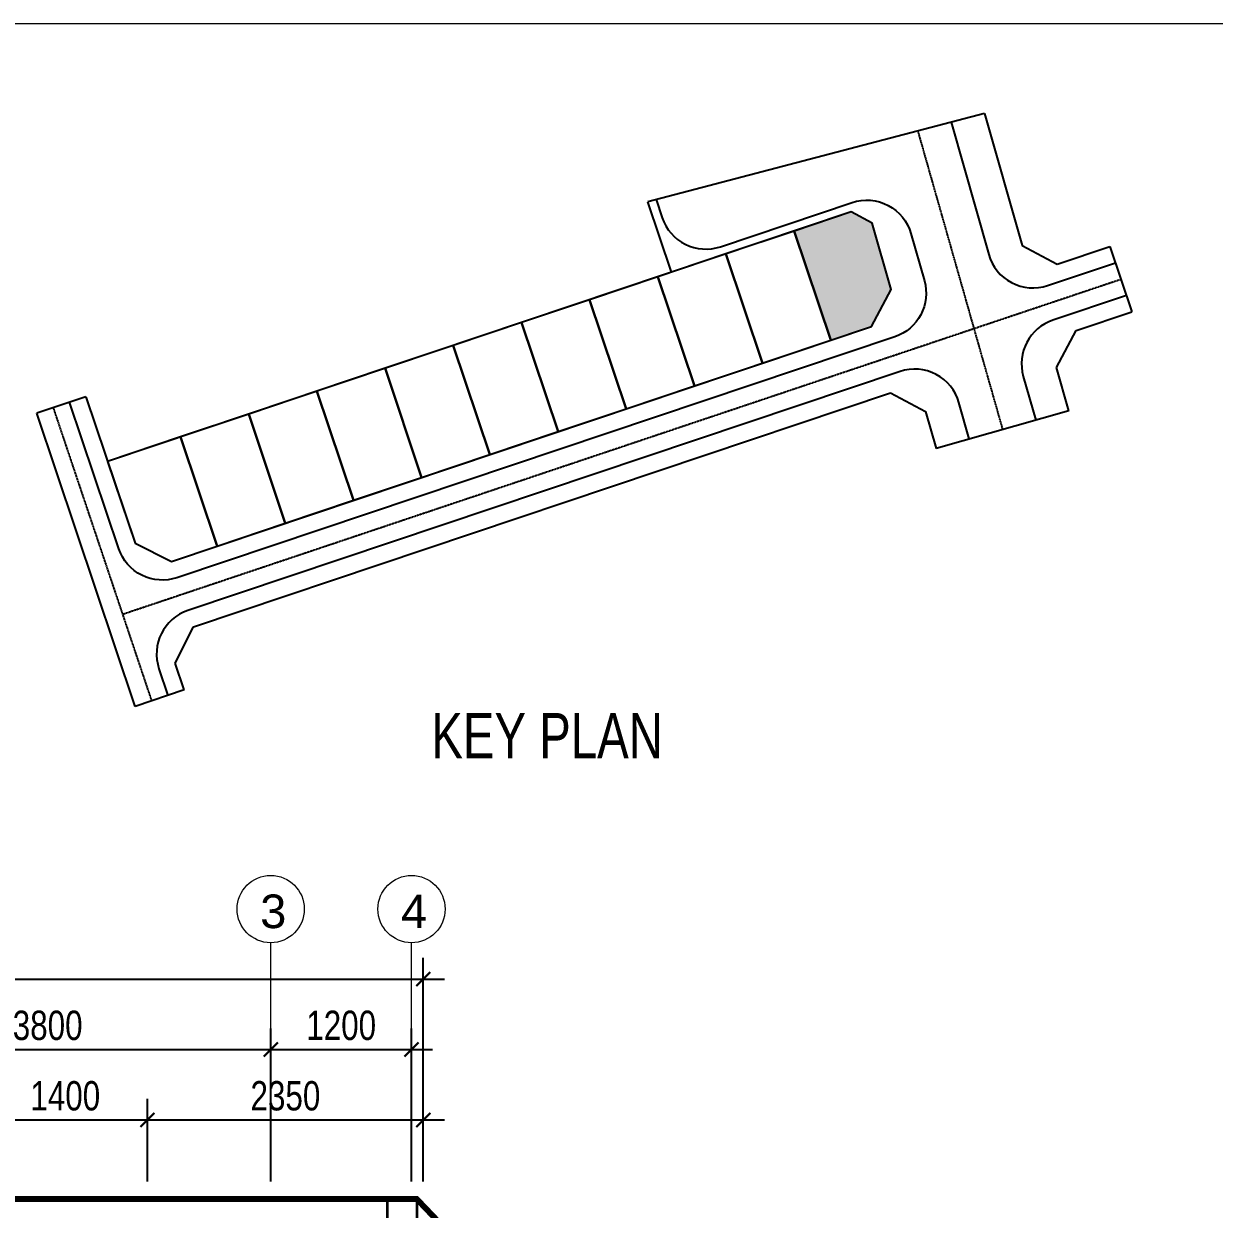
# Model space of a CAD drawing. Header units: millimetres. Extents: x 33748 to 451939, y -263262 to 62681.
# Drawn here: x 192194 to 202333, y -112280 to -102183 of the extents above; entities that cross this region are included whole.
import ezdxf
from ezdxf.enums import TextEntityAlignment as Align

# ---------------------------------------------------------------- set-up
doc = ezdxf.new("R2010")
doc.units = ezdxf.units.MM
doc.header["$PDMODE"] = 98
for name, pattern in [('ACAD_ISO10W100', [18.5, 12, -3, 0.5, -3]), ('CENTER', [50.8, 31.75, -6.35, 6.35, -6.35]), ('HIDDEN', [0.375, 0.25, -0.125])]:
    doc.linetypes.add(name, pattern=pattern)
doc.layers.get('Defpoints').update_dxf_attribs({"color": 202, "lineweight": 13})
for name, color, linetype, lineweight in [('-CENTER', 143, 'CENTER', 13), ('-KH', 143, 'Continuous', 13), ('-LINE1', 7, 'Continuous', 18), ('-RANH GIOI KHU DAT', 12, 'CENTER', 18), ('-TEXT', 7, 'Continuous', 15), ('-WALL', 4, 'Continuous', 35)]:
    doc.layers.add(name, color=color, linetype=linetype, lineweight=lineweight)
for name, color, linetype in [('12. NET DIM', 9, 'Continuous'), ('loKBT', 42, 'Continuous'), ('net in mo', 159, 'Continuous')]:
    doc.layers.add(name, color=color, linetype=linetype)
doc.styles.add('1', font='arial.ttf')
doc.styles.add('AVANH', font='', dxfattribs={"width": 0.8})
doc.styles.add('kieuchuDim', font='arial.ttf', dxfattribs={"width": 0.75})
doc.styles.get('AVANH').set_extended_font_data('.VnAvantH')
doc.dimstyles.new('C_100A3', dxfattribs={"dimscale": 100, "dimtxt": 2.5, "dimasz": 1.2, "dimexe": 1.8, "dimexo": 0, "dimgap": 0.75, "dimtad": 1, "dimdec": 0, "dimzin": 0, "dimdsep": 46, "dimtxsty": 'AVANH', "dimblk": 'ARCHTICK', "dimcen": 0, "dimdle": 1.8, "dimclrd": 256, "dimclre": 256, "dimclrt": 7, "dimadec": 0, "dimazin": 0, "dimtfac": 0.0001, "dimtdec": 0, "dimtix": 1, "dimtmove": 2, "dimatfit": 3, "dimldrblk": 'ARCHTICK', "dimfxl": 1.8, "dimtolj": 1, "dimtzin": 0, "dimarcsym": 0})

# ---------------------------------------------------------------- blocks, each defined once
blk = doc.blocks.new('A$C70D21098')
at = {"layer": 'loKBT'}
h = blk.add_hatch(color=256, dxfattribs=at)
h.dxf.hatch_style = 1
h.paths.add_polyline_path([(14760, 2979), (14817, 4180), (14531, 4480), (13487, 4480), (13487, 2480), (14237, 2480)])
for p, q in [((0, 289), (0, 5665)), ((900, 5665), (900, 2980)), ((11237, 4480), (11237, 5773)), ((16677, 5405), (16564, 3018)), ((17276, 5365), (17163, 2979)), ((17276, 5365), (17163, 2979)), ((14531, 4480), (11237, 4480)), ((14817, 4180), (14531, 4480)), ((14760, 2979), (14817, 4180)), ((900, 2980), (1400, 2480)), ((14237, 2480), (14760, 2979)), ((17163, 2979), (17639, 2480)), ((17163, 2979), (17639, 2480)), ((1400, 2480), (14237, 2480)), ((17639, 2480), (18606, 2480)), ((17639, 2480), (18606, 2480)), ((17363, 2180), (18606, 2180)), ((14456, 1580), (1400, 1580)), ((18606, 1580), (17259, 1580)), ((900, 780), (1400, 1280)), ((900, 780), (1400, 1280)), ((1400, 1280), (14180, 1280)), ((1400, 1280), (14180, 1280)), ((14180, 1280), (14657, 781)), ((14180, 1280), (14657, 781)), ((17059, 781), (17583, 1280)), ((17059, 781), (17583, 1280)), ((17583, 1280), (18606, 1280)), ((17583, 1280), (18606, 1280)), ((600, 780), (600, 289)), ((900, 289), (900, 780)), ((900, 289), (900, 780)), ((14657, 781), (14625, 113)), ((14657, 781), (14625, 113)), ((15224, 85), (15255, 742)), ((16460, 818), (16423, 28)), ((17022, 0), (17059, 781)), ((17022, 0), (17059, 781))]:
    blk.add_line(p, q)
at = {"linetype": 'ACAD_ISO10W100', "ltscale": 0.75}
for p, q in [((300, 5665), (300, 289)), ((16078, 5446), (15824, 57)), ((300, 1880), (18606, 1880))]:
    blk.add_line(p, q, dxfattribs=at)
for points in [[(900, 5665), (0, 5665)], [(17276, 5365), (11237, 5773)], [(11237, 4480), (900, 4480)], [(18606, 2480), (18606, 1280)], [(900, 289), (0, 289)], [(17022, 0), (14625, 113)]]:
    blk.add_lwpolyline(points)
blk.add_lwpolyline([(11387, 5763), (11387, 5430, 0.414214), (12187, 4630), (14600, 4630, -0.428104), (15399, 3792), (15359, 2942, -0.400458), (14560, 2180), (1400, 2180, -0.414214), (600, 2980), (600, 5665)], format="xyb")
for points in [[(14237, 2480), (14760, 2979), (14817, 4180), (14531, 4480), (11237, 4480), (900, 4480), (900, 2980), (1400, 2480)], [(2237, 4480), (900, 4480), (900, 2980), (1400, 2480), (2237, 2480)], [(3487, 4480), (2237, 4480), (2237, 2480), (3487, 2480)], [(4737, 4480), (3487, 4480), (3487, 2480), (4737, 2480)], [(5987, 4480), (4737, 4480), (4737, 2480), (5987, 2480)], [(7237, 4480), (5987, 4480), (5987, 2480), (7237, 2480)], [(8487, 4480), (7237, 4480), (7237, 2480), (8487, 2480)], [(9737, 4480), (8487, 4480), (8487, 2480), (9737, 2480)], [(10987, 4480), (9737, 4480), (9737, 2480), (10987, 2480)], [(12237, 4480), (10987, 4480), (10987, 2480), (12237, 2480)], [(13487, 4480), (12237, 4480), (12237, 2480), (13487, 2480)], [(14760, 2979), (14817, 4180), (14531, 4480), (13487, 4480), (13487, 2480), (14237, 2480)]]:
    blk.add_lwpolyline(points, close=True)
at = {"ltscale": 5}
for points in [[(14531, 4480), (900, 4480)], [(2237, 4480), (2237, 2480)], [(3487, 4480), (3487, 2480)], [(4737, 4480), (4737, 2480)], [(5987, 4480), (5987, 2480)], [(7237, 4480), (7237, 2480)], [(8487, 4480), (8487, 2480)], [(9737, 4480), (9737, 2480)], [(10987, 4480), (10987, 2480)], [(12237, 4480), (12237, 2480)], [(13487, 4480), (13487, 2480)]]:
    blk.add_lwpolyline(points, dxfattribs=at)
for centre, start, end in [((17363, 2980), 177.2961, 270), ((1400, 780), 90, 180), ((14456, 780), 357.2961, 90), ((17259, 780), 90, 177.2961)]:
    blk.add_arc(centre, 800, start, end)
blk = doc.blocks.new('_ARCHTICK')
at = {"const_width": 0.15}
blk.add_lwpolyline([(-0.5, -0.5), (0.5, 0.5)], dxfattribs=at)
blk = doc.blocks.new('*D1515')
at = {"layer": '12. NET DIM', "lineweight": -2, "transparency": 16777216}
for p, q in [((187097, -112044), (187097, -110140)), ((195596, -112044), (195596, -110140)), ((186917, -110320), (195776, -110320))]:
    blk.add_line(p, q, dxfattribs=at)
at = {"layer": 'Defpoints', "color": 0, "transparency": 16777216}
for p in [(195596, -110320), (187097, -112044), (195596, -112044)]:
    blk.add_point(p, dxfattribs=at)
at = {"layer": '12. NET DIM', "lineweight": -2, "transparency": 16777216, "xscale": 120, "yscale": 120, "zscale": 120, "rotation": 180}
blk.add_blockref('_ARCHTICK', (187097, -110320), dxfattribs=at)
at = {"layer": '12. NET DIM', "lineweight": -2, "transparency": 16777216, "xscale": 120, "yscale": 120, "zscale": 120}
blk.add_blockref('_ARCHTICK', (195596, -110320), dxfattribs=at)
at = {"layer": '12. NET DIM', "color": 7, "transparency": 16777216, "insert": (191347, -110116), "char_height": 250, "attachment_point": 5, "style": 'AVANH'}
blk.add_mtext('\\A1;8500', dxfattribs=at)
blk = doc.blocks.new('*D1516')
at = {"layer": '12. NET DIM', "lineweight": -2, "transparency": 16777216}
for p, q in [((190497, -112044), (190497, -110740)), ((194297, -112044), (194297, -110740)), ((190317, -110920), (194477, -110920))]:
    blk.add_line(p, q, dxfattribs=at)
at = {"layer": 'Defpoints', "color": 0, "transparency": 16777216}
for p in [(194297, -110920), (190497, -112044), (194297, -112044)]:
    blk.add_point(p, dxfattribs=at)
at = {"layer": '12. NET DIM', "lineweight": -2, "transparency": 16777216, "xscale": 120, "yscale": 120, "zscale": 120, "rotation": 180}
blk.add_blockref('_ARCHTICK', (190497, -110920), dxfattribs=at)
at = {"layer": '12. NET DIM', "lineweight": -2, "transparency": 16777216, "xscale": 120, "yscale": 120, "zscale": 120}
blk.add_blockref('_ARCHTICK', (194297, -110920), dxfattribs=at)
at = {"layer": '12. NET DIM', "color": 7, "transparency": 16777216, "insert": (192397, -110716), "char_height": 250, "attachment_point": 5, "style": 'AVANH'}
blk.add_mtext('\\A1;3800', dxfattribs=at)
blk = doc.blocks.new('*D1517')
at = {"layer": '12. NET DIM', "lineweight": -2, "transparency": 16777216}
for p, q in [((194297, -112044), (194297, -110740)), ((195496, -112044), (195496, -110740)), ((194117, -110920), (195676, -110920))]:
    blk.add_line(p, q, dxfattribs=at)
at = {"layer": 'Defpoints', "color": 0, "transparency": 16777216}
for p in [(195496, -110920), (194297, -112044), (195496, -112044)]:
    blk.add_point(p, dxfattribs=at)
at = {"layer": '12. NET DIM', "lineweight": -2, "transparency": 16777216, "xscale": 120, "yscale": 120, "zscale": 120, "rotation": 180}
blk.add_blockref('_ARCHTICK', (194297, -110920), dxfattribs=at)
at = {"layer": '12. NET DIM', "lineweight": -2, "transparency": 16777216, "xscale": 120, "yscale": 120, "zscale": 120}
blk.add_blockref('_ARCHTICK', (195496, -110920), dxfattribs=at)
at = {"layer": '12. NET DIM', "color": 7, "transparency": 16777216, "insert": (194897, -110716), "char_height": 250, "attachment_point": 5, "style": 'AVANH'}
blk.add_mtext('\\A1;1200', dxfattribs=at)
blk = doc.blocks.new('*D1387')
at = {"layer": '12. NET DIM', "lineweight": -2, "transparency": 16777216}
for p, q in [((191847, -112044), (191847, -111340)), ((193247, -112044), (193247, -111340)), ((191667, -111520), (193427, -111520))]:
    blk.add_line(p, q, dxfattribs=at)
at = {"layer": 'Defpoints', "color": 0, "transparency": 16777216}
for p in [(193247, -111520), (191847, -112044), (193247, -112044)]:
    blk.add_point(p, dxfattribs=at)
at = {"layer": '12. NET DIM', "lineweight": -2, "transparency": 16777216, "xscale": 120, "yscale": 120, "zscale": 120, "rotation": 180}
blk.add_blockref('_ARCHTICK', (191847, -111520), dxfattribs=at)
at = {"layer": '12. NET DIM', "lineweight": -2, "transparency": 16777216, "xscale": 120, "yscale": 120, "zscale": 120}
blk.add_blockref('_ARCHTICK', (193247, -111520), dxfattribs=at)
at = {"layer": '12. NET DIM', "color": 7, "transparency": 16777216, "insert": (192547, -111316), "char_height": 250, "attachment_point": 5, "style": 'AVANH'}
blk.add_mtext('\\A1;1400', dxfattribs=at)
blk = doc.blocks.new('*D1388')
at = {"layer": '12. NET DIM', "lineweight": -2, "transparency": 16777216}
for p, q in [((193247, -112044), (193247, -111340)), ((195596, -112044), (195596, -111340)), ((193067, -111520), (195776, -111520))]:
    blk.add_line(p, q, dxfattribs=at)
at = {"layer": 'Defpoints', "color": 0, "transparency": 16777216}
for p in [(195596, -111520), (193247, -112044), (195596, -112044)]:
    blk.add_point(p, dxfattribs=at)
at = {"layer": '12. NET DIM', "lineweight": -2, "transparency": 16777216, "xscale": 120, "yscale": 120, "zscale": 120, "rotation": 180}
blk.add_blockref('_ARCHTICK', (193247, -111520), dxfattribs=at)
at = {"layer": '12. NET DIM', "lineweight": -2, "transparency": 16777216, "xscale": 120, "yscale": 120, "zscale": 120}
blk.add_blockref('_ARCHTICK', (195596, -111520), dxfattribs=at)
at = {"layer": '12. NET DIM', "color": 7, "transparency": 16777216, "insert": (194422, -111316), "char_height": 250, "attachment_point": 5, "style": 'AVANH'}
blk.add_mtext('\\A1;2350', dxfattribs=at)

msp = doc.modelspace()

# ---------------------------------------------------------------- linework, layer by layer
at = {"layer": '-CENTER', "ltscale": 0.1}
for p, q in [((194296.7, -112044.2), (194296.7, -110010.3)), ((195496.4, -112044.2), (195496.4, -110010.3))]:
    msp.add_line(p, q, dxfattribs=at)
at = {"layer": '-KH'}
for centre in [(194296.7, -109724), (195496.4, -109724)]:
    msp.add_circle(centre, 286.3, dxfattribs=at)
at = {"layer": '-LINE1'}
msp.add_lwpolyline([(195541.2, -112194.2), (198399.7, -115190.9)], dxfattribs=at)
at = {"layer": '-RANH GIOI KHU DAT', "linetype": 'HIDDEN', "ltscale": 10, "const_width": 50}
msp.add_lwpolyline([(197832.6, -126949.8), (198399.7, -115190.9), (195541.2, -112194.2), (185096.7, -112194.2), (185096.7, -132194.2), (192596.7, -132194.2)], close=True, dxfattribs=at)
at = {"layer": '-WALL'}
msp.add_lwpolyline([(195541.2, -112444.2), (195291.2, -112444.2), (195291.2, -112194.2), (195541.2, -112194.2)], close=True, dxfattribs=at)
at = {"layer": 'Defpoints'}
msp.add_lwpolyline([(226907.2, -135447.2), (226907.2, -102183.2), (179867.2, -102183.2), (179867.2, -135447.2)], close=True, dxfattribs=at)

# ---------------------------------------------------------------- block references
at = {"layer": 'net in mo', "xscale": 0.4899999999999999, "yscale": 0.4899999999999999, "zscale": 0.4899999999999999, "rotation": 18.55149973058345}
msp.add_blockref('A$C70D21098', (193187.9, -108132.3), dxfattribs=at)

# ---------------------------------------------------------------- texts
at = {"layer": '-TEXT', "color": 4, "style": 'kieuchuDim', "width": 0.75}
msp.add_text('KEY PLAN', height=385, dxfattribs=at).set_placement((195664.5, -108438.8))
at = {"layer": '-TEXT', "color": 2, "style": '1'}
for s, p in [('3', (194318.5, -109743.2)), ('4', (195518.2, -109743.2))]:
    msp.add_text(s, height=286.3, dxfattribs=at).set_placement(p, align=Align.MIDDLE_CENTER)

# ---------------------------------------------------------------- dimensions: what is measured, and where the dimension line sits
at = {"layer": '12. NET DIM'}
for base, p1, p2, picture, middle in [((195596.4, -110319.9), (187096.7, -112044.2), (195596.4, -112044.2), '*D1515', (191346.5, -110115.6)), ((194296.7, -110919.9), (190496.7, -112044.2), (194296.7, -112044.2), '*D1516', (192396.7, -110715.6)), ((195496.4, -110919.9), (194296.7, -112044.2), (195496.4, -112044.2), '*D1517', (194896.5, -110715.6)), ((193246.9, -111519.9), (191846.9, -112044.2), (193246.9, -112044.2), '*D1387', (192546.9, -111315.6)), ((195596.3676, -111519.9438), (193246.8538, -112044.2154), (195596.3676, -112044.2154), '*D1388', (194421.6107, -111315.6477))]:
    dim = msp.add_linear_dim(base=base, p1=p1, p2=p2, dimstyle='C_100A3', dxfattribs=at)
    dim.commit()
    dim.dimension.update_dxf_attribs({"geometry": picture, "text_midpoint": middle})

doc.saveas('drawing.dxf')
